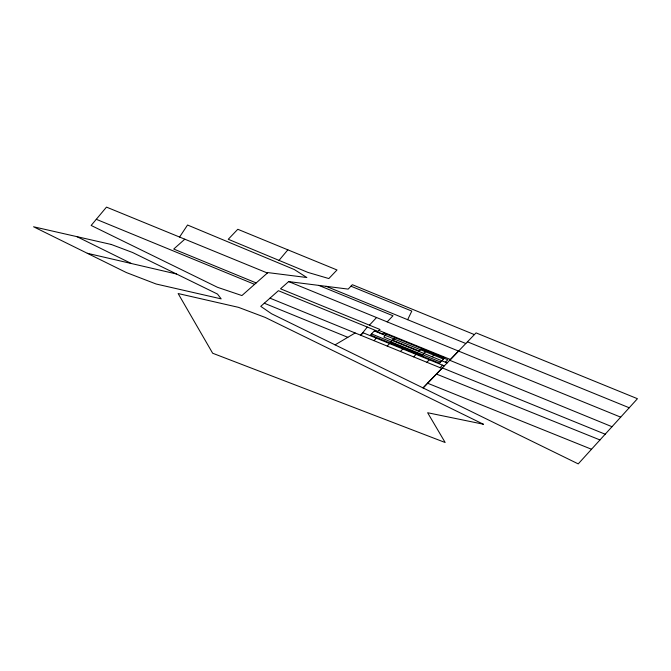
<?xml version="1.0" encoding="UTF-8"?>
<svg xmlns="http://www.w3.org/2000/svg" width="671" height="671" viewBox="0 0 671 671"><rect width="100%" height="100%" fill="white"/><g stroke="black" fill="none" stroke-linecap="round" stroke-linejoin="round"><path stroke-width="1.01" d="M407.641 319.698L411.809 311.092L350.941 286.198M179.576 237.048L187.544 225.02L294.334 269.549L306.84 277.526L267.88 272.594L241.912 295.559L217.521 287.314L91.147 225.448L106.488 207.113L267.377 273.013M367.289 327.054L360.73 335.257L363.128 332.782M386.647 333.571L383.837 337.094L447.154 362.919M279.002 260.398L287.859 249.838L337.01 269.968L328.832 278.557L307.972 272.426L228.257 239.27L237.794 229.281L287.859 249.838M474.405 334.611L352.359 284.705L348.174 289.109L288.664 281.585L280.528 288.807L379.979 329.478L377.84 331.365L278.398 290.702L260.751 306.362L271.621 313.793L578.226 463.887L637.45 398.708L476.058 332.883L423.074 387.939L442.315 367.909L605.2 434.212M369.419 325.158L376.565 317.542M387.167 321.879L392.988 315.764L318.775 285.393M620.675 417.144L458.561 351.084L449.721 360.268L611.986 426.706M373.965 340.65L376.356 338.176M394.884 337.622L390.388 342.269L422.134 355.244L426.647 350.581M387.201 346.051L389.591 343.577M395.227 337.765L392.837 340.239L419.3 351.034M400.436 351.445L402.826 348.979M413.671 356.846L416.062 354.372M418.939 351.411L421.698 348.559M426.907 362.248L429.297 359.773M432.174 356.804L434.573 354.338M440.142 367.641L442.533 365.175M445.41 362.206L447.809 359.731L421.338 348.937M184.81 239.195L173.73 249.05L256.179 282.927M335.081 344.86L355.152 332.975M87.305 253.286L176.481 273.994M436.444 374.066L599.966 439.941M427.62 383.225L591.545 449.268M467.452 341.824L629.247 407.775M378.905 330.426L450.467 359.505M326.098 286.316L465.833 343.518M288.664 281.585L458.561 351.084M374.359 330.92L443.464 359.111M371.482 333.881L440.587 362.072M362.81 332.657L444.277 365.888M269.985 298.159L441.845 368.404M264.282 303.225L347.821 337.32M96.297 219.308L254.577 284.345M76.897 236.637L131.357 263.518M374.552 330.719L370.426 334.98L439.53 363.17L444.621 357.911L383.678 333.051L382.705 334.049L374.552 330.719M483.33 424.206L427.637 412.732L445.167 442.508L212.665 353.24L178.134 293.537L238.49 307.343L265.23 317.433L483.33 424.206M111.277 244.47L33.55 226.773L126.4 272.569L156.167 284.018L221.178 298.88L217.488 294.066L132.581 252.506L111.277 244.47"/></g></svg>
